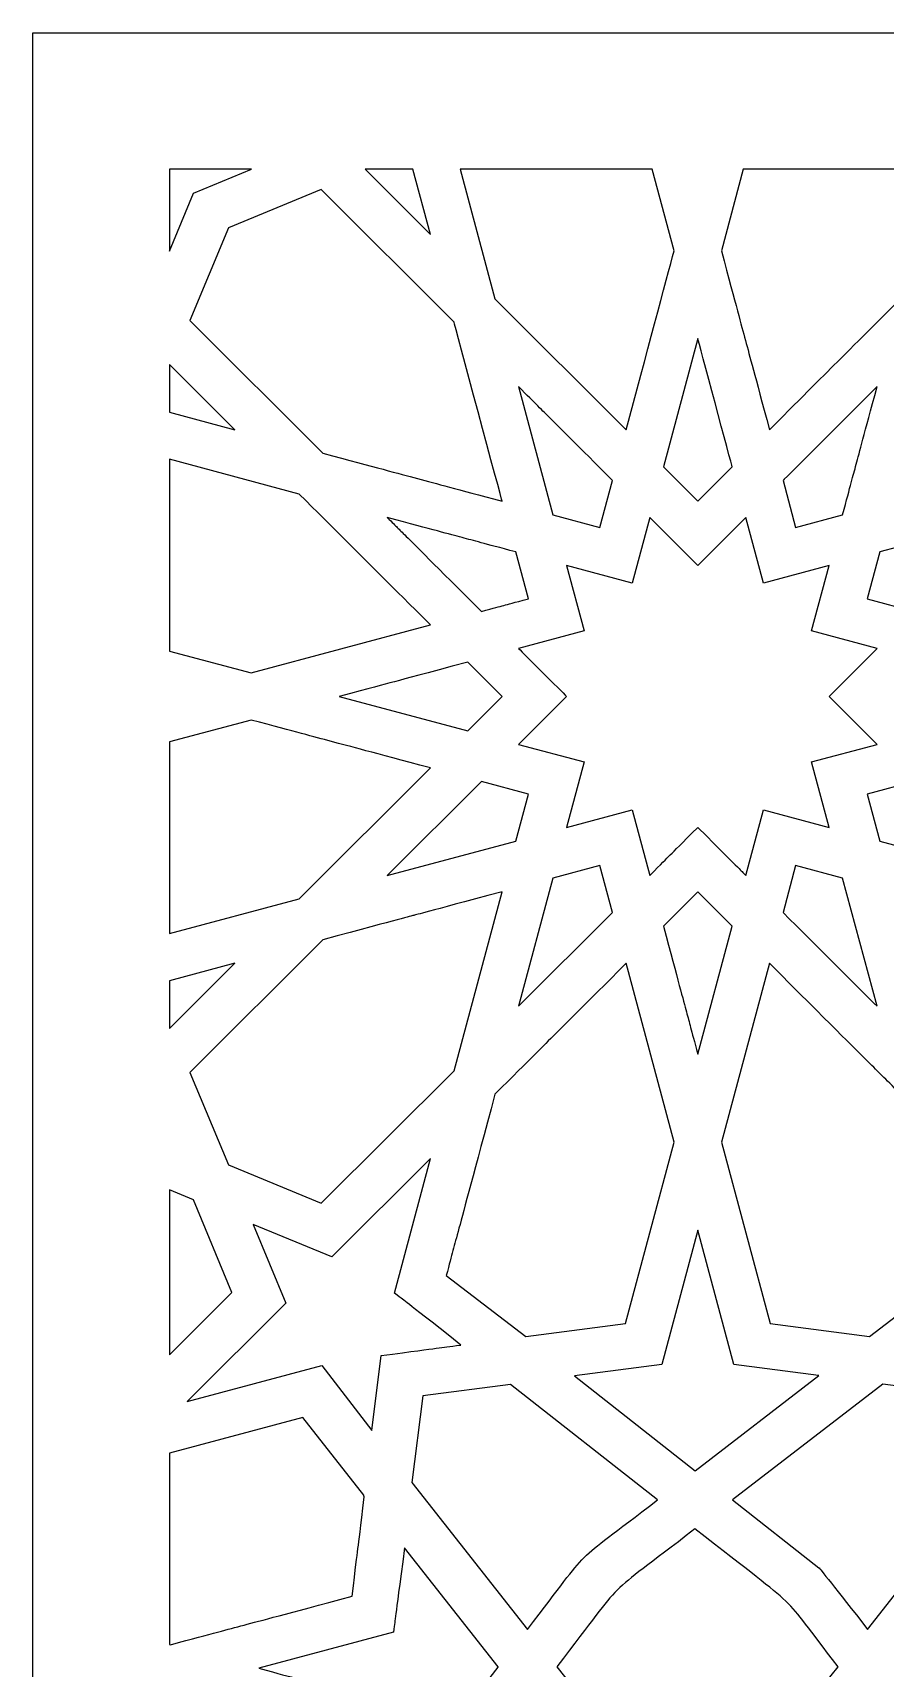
# Model space of a CAD drawing. Header units: millimetres. Extents: x -64 to 64, y -64 to 64.
# Drawn here: x -63.5 to -30.5, y 0.1 to 63.5 of the extents above; entities that cross this region are included whole.
import ezdxf

# ---------------------------------------------------------------- set-up
doc = ezdxf.new("R2010")
doc.units = ezdxf.units.MM
doc.header["$MEASUREMENT"] = 0
doc.layers.add('layer 1', color=7, linetype='Continuous')

msp = doc.modelspace()

# ---------------------------------------------------------------- linework, layer by layer
at = {"layer": 'layer 1', "color": 250}
for points, knots in [([(-63.5, 63.5), (-63.5, 58.4341), (-63.5, -58.5519), (-63.5, -63.3342), (-63.5, -63.3342), (-51.1634, -63.3342), (24.8624, -63.3342), (36.3756, -63.3342), (36.3756, -63.3342), (36.3756, -63.3342), (36.3312, -63.5), (36.3312, -63.5), (36.3312, -63.5), (36.3312, -63.5), (36.3315, -63.5), (36.3315, -63.5), (36.3315, -63.5), (36.3315, -63.5), (36.376, -63.3342), (36.376, -63.3342), (36.376, -63.3342), (39.6155, -63.3342), (60.3042, -63.3342), (63.5, -63.3342), (63.5, -63.3342), (63.5, -58.9044), (63.5, 59.0741), (63.5, 63.5), (63.5, 63.5), (61.6514, 63.5), (-60.1206, 63.5), (-63.5, 63.5)], [0, 0, 0, 0, 0.1111111, 0.1111111, 0.1111111, 0.1111111, 0.2222222, 0.2222222, 0.2222222, 0.2222222, 0.3333333, 0.3333333, 0.3333333, 0.3333333, 0.4444444, 0.4444444, 0.4444444, 0.4444444, 0.5555556, 0.5555556, 0.5555556, 0.5555556, 0.6666667, 0.6666667, 0.6666667, 0.6666667, 0.7777778, 0.7777778, 0.7777778, 0.7777778, 1, 1, 1, 1]), ([(-58.2018, 58.2087), (-58.2018, 58.2087), (-55.0238, 58.2087), (-55.0238, 58.2087), (-55.0238, 58.2087), (-55.0238, 58.2087), (-57.2711, 57.2791), (-57.2711, 57.2791), (-57.2711, 57.2791), (-57.2711, 57.2791), (-58.2018, 55.0351), (-58.2018, 55.0351), (-58.2018, 55.0351), (-58.2018, 55.0351), (-58.2018, 58.2087), (-58.2018, 58.2087)], [0, 0, 0, 0, 0.2, 0.2, 0.2, 0.2, 0.4, 0.4, 0.4, 0.4, 0.6, 0.6, 0.6, 0.6, 1, 1, 1, 1]), ([(-48.7659, 58.2087), (-48.7659, 58.2087), (-48.0875, 55.6803), (-48.0875, 55.6803), (-48.0875, 55.6803), (-48.0875, 55.6803), (-50.6189, 58.2087), (-50.6189, 58.2087), (-50.6189, 58.2087), (-50.6189, 58.2087), (-48.7659, 58.2087), (-48.7659, 58.2087)], [0, 0, 0, 0, 0.25, 0.25, 0.25, 0.25, 0.5, 0.5, 0.5, 0.5, 1, 1, 1, 1]), ([(-39.4933, 58.2087), (-39.4933, 58.2087), (-38.6442, 55.0446), (-38.6442, 55.0446), (-38.6442, 55.0446), (-38.9322, 53.9718), (-39.7583, 50.8924), (-40.5056, 48.108), (-40.5056, 48.108), (-40.5056, 48.108), (-45.59, 53.1858), (-45.59, 53.1858), (-45.59, 53.1858), (-45.59, 53.1858), (-46.9375, 58.2087), (-46.9375, 58.2087), (-46.9375, 58.2087), (-46.9375, 58.2087), (-39.4933, 58.2087), (-39.4933, 58.2087)], [0, 0, 0, 0, 0.1666667, 0.1666667, 0.1666667, 0.1666667, 0.3333333, 0.3333333, 0.3333333, 0.3333333, 0.5, 0.5, 0.5, 0.5, 0.6666667, 0.6666667, 0.6666667, 0.6666667, 1, 1, 1, 1]), ([(-28.5224, 58.2087), (-28.5224, 58.2087), (-29.8702, 53.1858), (-29.8702, 53.1858), (-29.8702, 53.1858), (-31.0071, 52.0506), (-30.0797, 52.9766), (-34.9548, 48.1083), (-34.9548, 48.1083), (-36.1302, 52.4887), (-35.6352, 50.6444), (-36.816, 55.045), (-36.816, 55.045), (-36.816, 55.045), (-35.9671, 58.2087), (-35.9671, 58.2087), (-35.9671, 58.2087), (-35.9671, 58.2087), (-28.5224, 58.2087), (-28.5224, 58.2087)], [0, 0, 0, 0, 0.1666667, 0.1666667, 0.1666667, 0.1666667, 0.3333333, 0.3333333, 0.3333333, 0.3333333, 0.5, 0.5, 0.5, 0.5, 0.6666667, 0.6666667, 0.6666667, 0.6666667, 1, 1, 1, 1]), ([(-52.3238, 57.4163), (-52.3238, 57.4163), (-47.1731, 52.2728), (-47.1731, 52.2728), (-47.1731, 52.2728), (-47.1731, 52.2728), (-45.3125, 45.3369), (-45.3122, 45.3362), (-45.3122, 45.3362), (-48.9607, 46.3123), (-48.0879, 46.0788), (-52.258, 47.1946), (-52.258, 47.1946), (-52.258, 47.1946), (-57.4082, 52.3385), (-57.4082, 52.3385), (-57.4082, 52.3385), (-57.4082, 52.3385), (-55.919, 55.929), (-55.919, 55.929), (-55.919, 55.929), (-55.919, 55.929), (-52.3238, 57.4163), (-52.3238, 57.4163)], [0, 0, 0, 0, 0.1428571, 0.1428571, 0.1428571, 0.1428571, 0.2857143, 0.2857143, 0.2857143, 0.2857143, 0.4285714, 0.4285714, 0.4285714, 0.4285714, 0.5714286, 0.5714286, 0.5714286, 0.5714286, 0.7142857, 0.7142857, 0.7142857, 0.7142857, 1, 1, 1, 1]), ([(-36.3966, 46.6679), (-36.3966, 46.6679), (-37.7301, 45.3362), (-37.7301, 45.3362), (-37.7301, 45.3362), (-37.7301, 45.3362), (-39.063, 46.6672), (-39.063, 46.6672), (-39.063, 46.6672), (-39.063, 46.6672), (-37.7301, 51.6371), (-37.7301, 51.6371), (-37.7301, 51.6371), (-37.7201, 51.5994), (-36.4068, 46.7053), (-36.3966, 46.6679)], [0, 0, 0, 0, 0.2, 0.2, 0.2, 0.2, 0.4, 0.4, 0.4, 0.4, 0.6, 0.6, 0.6, 0.6, 1, 1, 1, 1]), ([(-58.2018, 50.636), (-58.2018, 50.636), (-55.6699, 48.1076), (-55.6699, 48.1076), (-55.6699, 48.1076), (-55.6699, 48.1076), (-58.2018, 48.7853), (-58.2018, 48.7853), (-58.2018, 48.7853), (-58.2018, 48.7853), (-58.2018, 50.636), (-58.2018, 50.636)], [0, 0, 0, 0, 0.25, 0.25, 0.25, 0.25, 0.5, 0.5, 0.5, 0.5, 1, 1, 1, 1]), ([(-44.6757, 49.778), (-43.3061, 48.4103), (-43.8556, 48.9592), (-41.0333, 46.1402), (-41.0333, 46.1402), (-41.0333, 46.1402), (-41.5214, 44.3216), (-41.5214, 44.3216), (-41.5214, 44.3216), (-41.5214, 44.3216), (-43.3426, 44.8091), (-43.3426, 44.8091), (-43.3426, 44.8091), (-43.3426, 44.8091), (-44.6757, 49.778), (-44.6757, 49.778)], [0, 0, 0, 0, 0.2, 0.2, 0.2, 0.2, 0.4, 0.4, 0.4, 0.4, 0.6, 0.6, 0.6, 0.6, 1, 1, 1, 1]), ([(-32.1177, 44.8084), (-32.1177, 44.8084), (-33.9389, 44.3216), (-33.9389, 44.3216), (-33.9389, 44.3216), (-33.9389, 44.3216), (-34.4267, 46.1402), (-34.4267, 46.1402), (-34.4267, 46.1402), (-34.3774, 46.1892), (-30.8331, 49.7297), (-30.7847, 49.778), (-30.7847, 49.778), (-31.794, 46.0149), (-31.4842, 47.1703), (-32.1177, 44.8084)], [0, 0, 0, 0, 0.2, 0.2, 0.2, 0.2, 0.4, 0.4, 0.4, 0.4, 0.6, 0.6, 0.6, 0.6, 1, 1, 1, 1]), ([(-58.2018, 46.9597), (-58.2018, 46.9597), (-53.1724, 45.6135), (-53.1724, 45.6135), (-53.1724, 45.6135), (-50.309, 42.7542), (-51.3985, 43.8422), (-48.088, 40.5356), (-48.088, 40.5356), (-48.088, 40.5356), (-55.0333, 38.6768), (-55.0333, 38.6768), (-55.0333, 38.6768), (-55.0333, 38.6768), (-58.2018, 39.5245), (-58.2018, 39.5245), (-58.2018, 39.5245), (-58.2018, 39.5245), (-58.2018, 46.9597), (-58.2018, 46.9597)], [0, 0, 0, 0, 0.1666667, 0.1666667, 0.1666667, 0.1666667, 0.3333333, 0.3333333, 0.3333333, 0.3333333, 0.5, 0.5, 0.5, 0.5, 0.6666667, 0.6666667, 0.6666667, 0.6666667, 1, 1, 1, 1]), ([(-44.2964, 41.5498), (-45.4514, 41.2404), (-45.0737, 41.3417), (-46.1172, 41.0626), (-46.1172, 41.0626), (-49.8107, 44.7509), (-48.9664, 43.9074), (-49.76, 44.7001), (-49.76, 44.7001), (-46.1493, 43.7342), (-47.3137, 44.0457), (-44.7844, 43.3691), (-44.7844, 43.3691), (-44.7844, 43.3691), (-44.2964, 41.5498), (-44.2964, 41.5498)], [0, 0, 0, 0, 0.2, 0.2, 0.2, 0.2, 0.4, 0.4, 0.4, 0.4, 0.6, 0.6, 0.6, 0.6, 1, 1, 1, 1]), ([(-40.2728, 42.1615), (-40.2728, 42.1615), (-40.2728, 42.1619), (-40.2728, 42.1619), (-40.2728, 42.1619), (-40.2728, 42.1619), (-40.2723, 42.1615), (-40.2723, 42.1615), (-40.2723, 42.1615), (-40.2723, 42.1615), (-39.5912, 44.7001), (-39.5912, 44.7001), (-39.5912, 44.7001), (-39.5912, 44.7001), (-37.7301, 42.8417), (-37.7301, 42.8417), (-37.7301, 42.8417), (-37.7301, 42.8417), (-35.8688, 44.7005), (-35.8688, 44.7005), (-35.8688, 44.7005), (-35.8688, 44.7005), (-35.1875, 42.1612), (-35.1875, 42.1612), (-35.1875, 42.1612), (-35.1875, 42.1612), (-32.6455, 42.8413), (-32.6455, 42.8413), (-32.6455, 42.8413), (-32.6455, 42.8413), (-33.3266, 40.3027), (-33.3266, 40.3027), (-33.3266, 40.3027), (-33.3266, 40.3027), (-30.7844, 39.6226), (-30.7844, 39.6226), (-30.7844, 39.6226), (-30.7844, 39.6226), (-30.7844, 39.6222), (-30.7844, 39.6222), (-30.7844, 39.6222), (-30.7844, 39.6222), (-30.7841, 39.6222), (-30.7841, 39.6222), (-30.7841, 39.6222), (-30.7841, 39.6222), (-32.6455, 37.7635), (-32.6455, 37.7635), (-32.6455, 37.7635), (-32.6455, 37.7635), (-30.7846, 35.905), (-30.7846, 35.905), (-30.7846, 35.905), (-30.7846, 35.905), (-30.7848, 35.905), (-30.7848, 35.905), (-30.7848, 35.905), (-30.7848, 35.905), (-30.7848, 35.9047), (-30.7848, 35.9047), (-30.7848, 35.9047), (-30.7848, 35.9047), (-33.3266, 35.2245), (-33.3266, 35.2245), (-33.3266, 35.2245), (-33.3266, 35.2245), (-32.6455, 32.6856), (-32.6455, 32.6856), (-32.6455, 32.6856), (-32.6455, 32.6856), (-35.1875, 33.3661), (-35.1875, 33.3661), (-35.1875, 33.3661), (-35.1875, 33.3661), (-35.869, 30.8271), (-35.869, 30.8271), (-35.869, 30.8271), (-36.1617, 31.1192), (-35.8253, 30.7834), (-37.7301, 32.6856), (-37.7301, 32.6856), (-39.05, 31.3672), (-38.6318, 31.7849), (-39.5912, 30.8271), (-39.5912, 30.8271), (-39.5912, 30.8271), (-40.2723, 33.3661), (-40.2723, 33.3661), (-40.2723, 33.3661), (-40.2723, 33.3661), (-42.8148, 32.6856), (-42.8148, 32.6856), (-42.8148, 32.6856), (-42.8148, 32.6856), (-42.1337, 35.2245), (-42.1337, 35.2245), (-42.1337, 35.2245), (-42.1337, 35.2245), (-44.6752, 35.9047), (-44.6752, 35.9047), (-44.6752, 35.9047), (-44.6752, 35.9047), (-44.675, 35.905), (-44.675, 35.905), (-44.675, 35.905), (-44.675, 35.905), (-44.6758, 35.905), (-44.6758, 35.905), (-44.6758, 35.905), (-44.6758, 35.905), (-42.8149, 37.7638), (-42.8149, 37.7638), (-42.8149, 37.7638), (-43.0478, 37.9966), (-44.4428, 39.3898), (-44.6758, 39.6222), (-44.6758, 39.6222), (-44.6758, 39.6222), (-42.1337, 40.3027), (-42.1337, 40.3027), (-42.1337, 40.3027), (-42.1337, 40.3027), (-42.8149, 42.842), (-42.8149, 42.842), (-42.8149, 42.842), (-42.8149, 42.842), (-40.2728, 42.1615), (-40.2728, 42.1615)], [0, 0, 0, 0, 0.030303, 0.030303, 0.030303, 0.030303, 0.0606061, 0.0606061, 0.0606061, 0.0606061, 0.0909091, 0.0909091, 0.0909091, 0.0909091, 0.1212121, 0.1212121, 0.1212121, 0.1212121, 0.1515152, 0.1515152, 0.1515152, 0.1515152, 0.1818182, 0.1818182, 0.1818182, 0.1818182, 0.2121212, 0.2121212, 0.2121212, 0.2121212, 0.2424242, 0.2424242, 0.2424242, 0.2424242, 0.2727273, 0.2727273, 0.2727273, 0.2727273, 0.3030303, 0.3030303, 0.3030303, 0.3030303, 0.3333333, 0.3333333, 0.3333333, 0.3333333, 0.3636364, 0.3636364, 0.3636364, 0.3636364, 0.3939394, 0.3939394, 0.3939394, 0.3939394, 0.4242424, 0.4242424, 0.4242424, 0.4242424, 0.4545455, 0.4545455, 0.4545455, 0.4545455, 0.4848485, 0.4848485, 0.4848485, 0.4848485, 0.5151515, 0.5151515, 0.5151515, 0.5151515, 0.5454545, 0.5454545, 0.5454545, 0.5454545, 0.5757576, 0.5757576, 0.5757576, 0.5757576, 0.6060606, 0.6060606, 0.6060606, 0.6060606, 0.6363636, 0.6363636, 0.6363636, 0.6363636, 0.6666667, 0.6666667, 0.6666667, 0.6666667, 0.6969697, 0.6969697, 0.6969697, 0.6969697, 0.7272727, 0.7272727, 0.7272727, 0.7272727, 0.7575758, 0.7575758, 0.7575758, 0.7575758, 0.7878788, 0.7878788, 0.7878788, 0.7878788, 0.8181818, 0.8181818, 0.8181818, 0.8181818, 0.8484848, 0.8484848, 0.8484848, 0.8484848, 0.8787879, 0.8787879, 0.8787879, 0.8787879, 0.9090909, 0.9090909, 0.9090909, 0.9090909, 0.9393939, 0.9393939, 0.9393939, 0.9393939, 1, 1, 1, 1]), ([(-25.6999, 44.7001), (-25.6999, 44.7001), (-29.3424, 41.0623), (-29.3424, 41.0623), (-29.3424, 41.0623), (-29.3424, 41.0623), (-31.1639, 41.5498), (-31.1639, 41.5498), (-31.1639, 41.5498), (-31.1639, 41.5498), (-30.676, 43.3684), (-30.676, 43.3684), (-30.676, 43.3684), (-26.7391, 44.4218), (-27.5018, 44.2179), (-25.6999, 44.7001)], [0, 0, 0, 0, 0.2, 0.2, 0.2, 0.2, 0.4, 0.4, 0.4, 0.4, 0.6, 0.6, 0.6, 0.6, 1, 1, 1, 1]), ([(-46.6451, 39.0948), (-46.6451, 39.0948), (-45.3122, 37.7638), (-45.3122, 37.7638), (-45.3122, 37.7638), (-45.3122, 37.7638), (-46.6456, 36.4324), (-46.6456, 36.4324), (-46.6456, 36.4324), (-46.6456, 36.4324), (-51.6209, 37.7635), (-51.6209, 37.7635), (-51.6209, 37.7635), (-49.0575, 38.4496), (-50.1417, 38.1596), (-46.6451, 39.0948)], [0, 0, 0, 0, 0.2, 0.2, 0.2, 0.2, 0.4, 0.4, 0.4, 0.4, 0.6, 0.6, 0.6, 0.6, 1, 1, 1, 1]), ([(-55.0335, 36.8505), (-51.4619, 35.8948), (-52.6407, 36.2102), (-48.0882, 34.992), (-48.0882, 34.992), (-48.0882, 34.992), (-53.1724, 29.9138), (-53.1724, 29.9138), (-53.1724, 29.9138), (-53.1724, 29.9138), (-58.2018, 28.5679), (-58.2018, 28.5679), (-58.2018, 28.5679), (-58.2018, 28.5679), (-58.2018, 36.0027), (-58.2018, 36.0027), (-58.2018, 36.0027), (-58.2018, 36.0027), (-55.0335, 36.8505), (-55.0335, 36.8505)], [0, 0, 0, 0, 0.1666667, 0.1666667, 0.1666667, 0.1666667, 0.3333333, 0.3333333, 0.3333333, 0.3333333, 0.5, 0.5, 0.5, 0.5, 0.6666667, 0.6666667, 0.6666667, 0.6666667, 1, 1, 1, 1]), ([(-46.1173, 34.4646), (-46.1173, 34.4646), (-44.2964, 33.9774), (-44.2964, 33.9774), (-44.2964, 33.9774), (-44.2964, 33.9774), (-44.7844, 32.1589), (-44.7844, 32.1589), (-44.7844, 32.1589), (-44.7844, 32.1589), (-49.7601, 30.8271), (-49.7601, 30.8271), (-49.7601, 30.8271), (-49.7601, 30.8271), (-46.1173, 34.4646), (-46.1173, 34.4646)], [0, 0, 0, 0, 0.2, 0.2, 0.2, 0.2, 0.4, 0.4, 0.4, 0.4, 0.6, 0.6, 0.6, 0.6, 1, 1, 1, 1]), ([(-25.7009, 30.8275), (-25.7009, 30.8275), (-30.676, 32.1589), (-30.676, 32.1589), (-30.676, 32.1589), (-30.676, 32.1589), (-31.1639, 33.9774), (-31.1639, 33.9774), (-31.1639, 33.9774), (-31.1639, 33.9774), (-29.3429, 34.465), (-29.3429, 34.465), (-29.3429, 34.465), (-26.8609, 31.986), (-27.7118, 32.8362), (-25.7009, 30.8275)], [0, 0, 0, 0, 0.2, 0.2, 0.2, 0.2, 0.4, 0.4, 0.4, 0.4, 0.6, 0.6, 0.6, 0.6, 1, 1, 1, 1]), ([(-43.3426, 30.7181), (-43.3426, 30.7181), (-41.5214, 31.2057), (-41.5214, 31.2057), (-41.5214, 31.2057), (-41.5214, 31.2057), (-41.0334, 29.3874), (-41.0334, 29.3874), (-41.0334, 29.3874), (-41.0334, 29.3874), (-44.6757, 25.7496), (-44.6757, 25.7496), (-44.6757, 25.7496), (-44.6757, 25.7496), (-43.3426, 30.7181), (-43.3426, 30.7181)], [0, 0, 0, 0, 0.2, 0.2, 0.2, 0.2, 0.4, 0.4, 0.4, 0.4, 0.6, 0.6, 0.6, 0.6, 1, 1, 1, 1]), ([(-33.939, 31.2057), (-33.939, 31.2057), (-32.1177, 30.7181), (-32.1177, 30.7181), (-32.1177, 30.7181), (-32.1177, 30.7181), (-30.7846, 25.7493), (-30.7846, 25.7493), (-30.7846, 25.7493), (-32.1542, 27.1173), (-31.6046, 26.5684), (-34.4268, 29.3874), (-34.4268, 29.3874), (-34.4268, 29.3874), (-33.939, 31.2057), (-33.939, 31.2057)], [0, 0, 0, 0, 0.2, 0.2, 0.2, 0.2, 0.4, 0.4, 0.4, 0.4, 0.6, 0.6, 0.6, 0.6, 1, 1, 1, 1]), ([(-55.9195, 19.5982), (-55.9195, 19.5982), (-57.4085, 23.1888), (-57.4085, 23.1888), (-57.4085, 23.1888), (-57.4085, 23.1888), (-52.2585, 28.3326), (-52.2585, 28.3326), (-52.2585, 28.3326), (-45.9307, 30.026), (-51.5097, 28.533), (-45.3124, 30.1911), (-45.3124, 30.1911), (-45.3124, 30.1911), (-47.1738, 23.2544), (-47.1738, 23.2544), (-47.1738, 23.2544), (-47.1738, 23.2544), (-52.3242, 18.1109), (-52.3242, 18.1109), (-52.3242, 18.1109), (-52.3242, 18.1109), (-55.9195, 19.5982), (-55.9195, 19.5982)], [0, 0, 0, 0, 0.1428571, 0.1428571, 0.1428571, 0.1428571, 0.2857143, 0.2857143, 0.2857143, 0.2857143, 0.4285714, 0.4285714, 0.4285714, 0.4285714, 0.5714286, 0.5714286, 0.5714286, 0.5714286, 0.7142857, 0.7142857, 0.7142857, 0.7142857, 1, 1, 1, 1]), ([(-37.7301, 30.1911), (-37.7301, 30.1911), (-36.397, 28.8597), (-36.397, 28.8597), (-36.397, 28.8597), (-36.397, 28.8597), (-37.7301, 23.8905), (-37.7301, 23.8905), (-37.7301, 23.8905), (-38.2797, 25.9387), (-37.9134, 24.5738), (-39.0634, 28.8597), (-39.0634, 28.8597), (-39.0634, 28.8597), (-37.7301, 30.1911), (-37.7301, 30.1911)], [0, 0, 0, 0, 0.2, 0.2, 0.2, 0.2, 0.4, 0.4, 0.4, 0.4, 0.6, 0.6, 0.6, 0.6, 1, 1, 1, 1]), ([(-55.6703, 27.4197), (-55.6703, 27.4197), (-58.2018, 24.8916), (-58.2018, 24.8916), (-58.2018, 24.8916), (-58.2018, 24.8916), (-58.2018, 26.7423), (-58.2018, 26.7423), (-58.2018, 26.7423), (-58.2018, 26.7423), (-55.6703, 27.4197), (-55.6703, 27.4197)], [0, 0, 0, 0, 0.25, 0.25, 0.25, 0.25, 0.5, 0.5, 0.5, 0.5, 1, 1, 1, 1]), ([(-45.5899, 22.3414), (-42.7197, 25.2081), (-43.9126, 24.0168), (-40.5056, 27.4189), (-40.5056, 27.4189), (-40.5056, 27.4189), (-38.6445, 20.4823), (-38.6445, 20.4823), (-38.6445, 20.4823), (-38.6445, 20.4823), (-40.5293, 13.4567), (-40.5293, 13.4567), (-40.5293, 13.4567), (-40.5293, 13.4567), (-44.3875, 12.9491), (-44.3875, 12.9491), (-44.3875, 12.9491), (-44.3875, 12.9491), (-47.4754, 15.3155), (-47.4754, 15.3155), (-47.4754, 15.3155), (-47.0005, 17.0857), (-47.268, 16.0888), (-45.5899, 22.3414)], [0, 0, 0, 0, 0.1428571, 0.1428571, 0.1428571, 0.1428571, 0.2857143, 0.2857143, 0.2857143, 0.2857143, 0.4285714, 0.4285714, 0.4285714, 0.4285714, 0.5714286, 0.5714286, 0.5714286, 0.5714286, 0.7142857, 0.7142857, 0.7142857, 0.7142857, 1, 1, 1, 1]), ([(-29.8702, 22.3414), (-29.6685, 21.5893), (-28.1929, 16.0913), (-27.9848, 15.3155), (-27.9848, 15.3155), (-27.9848, 15.3155), (-31.0721, 12.9494), (-31.0721, 12.9494), (-31.0721, 12.9494), (-31.0721, 12.9494), (-34.9305, 13.4571), (-34.9305, 13.4571), (-34.9305, 13.4571), (-34.9305, 13.4571), (-36.8158, 20.4826), (-36.8158, 20.4826), (-36.8158, 20.4826), (-36.8158, 20.4826), (-34.9546, 27.4189), (-34.9546, 27.4189), (-34.9546, 27.4189), (-30.2413, 22.7122), (-31.2558, 23.7254), (-29.8702, 22.3414)], [0, 0, 0, 0, 0.1428571, 0.1428571, 0.1428571, 0.1428571, 0.2857143, 0.2857143, 0.2857143, 0.2857143, 0.4285714, 0.4285714, 0.4285714, 0.4285714, 0.5714286, 0.5714286, 0.5714286, 0.5714286, 0.7142857, 0.7142857, 0.7142857, 0.7142857, 1, 1, 1, 1]), ([(-53.6984, 14.2438), (-53.6984, 14.2438), (-54.9637, 17.2935), (-54.9637, 17.2935), (-54.9637, 17.2935), (-54.9637, 17.2935), (-51.9096, 16.0302), (-51.9096, 16.0302), (-51.9096, 16.0302), (-51.9096, 16.0302), (-48.0876, 19.8473), (-48.0876, 19.8473), (-48.0876, 19.8473), (-48.0876, 19.8473), (-49.4865, 14.6329), (-49.4865, 14.6329), (-49.4865, 14.6329), (-48.853, 14.1478), (-49.4345, 14.6004), (-46.9058, 12.6178), (-46.9058, 12.6178), (-47.9024, 12.4866), (-47.4344, 12.5483), (-50.0042, 12.21), (-50.0042, 12.21), (-50.0042, 12.21), (-50.3619, 9.3049), (-50.3619, 9.3049), (-50.3619, 9.3049), (-50.3619, 9.3049), (-52.2997, 11.8237), (-52.2997, 11.8237), (-52.2997, 11.8237), (-52.2997, 11.8237), (-57.5203, 10.4267), (-57.5203, 10.4267), (-57.5203, 10.4267), (-57.5203, 10.4267), (-53.6984, 14.2438), (-53.6984, 14.2438)], [0, 0, 0, 0, 0.0909091, 0.0909091, 0.0909091, 0.0909091, 0.1818182, 0.1818182, 0.1818182, 0.1818182, 0.2727273, 0.2727273, 0.2727273, 0.2727273, 0.3636364, 0.3636364, 0.3636364, 0.3636364, 0.4545455, 0.4545455, 0.4545455, 0.4545455, 0.5454545, 0.5454545, 0.5454545, 0.5454545, 0.6363636, 0.6363636, 0.6363636, 0.6363636, 0.7272727, 0.7272727, 0.7272727, 0.7272727, 0.8181818, 0.8181818, 0.8181818, 0.8181818, 1, 1, 1, 1]), ([(-58.2018, 18.633), (-58.2018, 18.633), (-57.2711, 18.2478), (-57.2711, 18.2478), (-57.2711, 18.2478), (-57.2711, 18.2478), (-55.7819, 14.6572), (-55.7819, 14.6572), (-55.7819, 14.6572), (-55.7819, 14.6572), (-58.2018, 12.2403), (-58.2018, 12.2403), (-58.2018, 12.2403), (-58.2018, 12.2403), (-58.2018, 18.633), (-58.2018, 18.633)], [0, 0, 0, 0, 0.2, 0.2, 0.2, 0.2, 0.4, 0.4, 0.4, 0.4, 0.6, 0.6, 0.6, 0.6, 1, 1, 1, 1]), ([(-39.1288, 11.8614), (-39.1288, 11.8614), (-37.7301, 17.0752), (-37.7301, 17.0752), (-37.7301, 17.0752), (-37.7301, 17.0752), (-37.7301, 17.0748), (-37.7301, 17.0748), (-37.7301, 17.0748), (-37.7301, 17.0748), (-37.73, 17.0755), (-37.73, 17.0755), (-37.73, 17.0755), (-37.73, 17.0755), (-36.331, 11.8614), (-36.331, 11.8614), (-36.331, 11.8614), (-36.331, 11.8614), (-33.0536, 11.4311), (-33.0536, 11.4311), (-33.0536, 11.4311), (-33.0536, 11.4311), (-33.0542, 11.4307), (-33.0542, 11.4307), (-33.0542, 11.4307), (-33.0542, 11.4307), (-33.0451, 11.4293), (-33.0451, 11.4293), (-33.0451, 11.4293), (-33.0451, 11.4293), (-37.8278, 7.7417), (-37.8278, 7.7417), (-37.8278, 7.7417), (-37.8278, 7.7417), (-42.514, 11.4162), (-42.514, 11.4162), (-42.514, 11.4162), (-42.514, 11.4162), (-39.1288, 11.8614), (-39.1288, 11.8614)], [0, 0, 0, 0, 0.0909091, 0.0909091, 0.0909091, 0.0909091, 0.1818182, 0.1818182, 0.1818182, 0.1818182, 0.2727273, 0.2727273, 0.2727273, 0.2727273, 0.3636364, 0.3636364, 0.3636364, 0.3636364, 0.4545455, 0.4545455, 0.4545455, 0.4545455, 0.5454545, 0.5454545, 0.5454545, 0.5454545, 0.6363636, 0.6363636, 0.6363636, 0.6363636, 0.7272727, 0.7272727, 0.7272727, 0.7272727, 0.8181818, 0.8181818, 0.8181818, 0.8181818, 1, 1, 1, 1]), ([(-39.2858, 6.6174), (-42.8176, 3.894), (-41.6661, 5.0405), (-44.3322, 1.5924), (-44.3322, 1.5924), (-44.3322, 1.5924), (-48.8047, 7.2803), (-48.8047, 7.2803), (-48.8047, 7.2803), (-48.8047, 7.2803), (-48.8047, 7.2803), (-48.8047, 7.2803), (-48.8047, 7.2803), (-48.8047, 7.2803), (-48.8049, 7.2806), (-48.8049, 7.2806), (-48.8049, 7.2806), (-48.8049, 7.2806), (-48.3908, 10.6433), (-48.3908, 10.6433), (-48.3908, 10.6433), (-48.3908, 10.6433), (-44.9901, 11.0906), (-44.9901, 11.0906), (-44.9901, 11.0906), (-44.9901, 11.0906), (-39.2858, 6.6174), (-39.2858, 6.6174)], [0, 0, 0, 0, 0.125, 0.125, 0.125, 0.125, 0.25, 0.25, 0.25, 0.25, 0.375, 0.375, 0.375, 0.375, 0.5, 0.5, 0.5, 0.5, 0.625, 0.625, 0.625, 0.625, 0.75, 0.75, 0.75, 0.75, 1, 1, 1, 1]), ([(-33.0343, 3.9825), (-33.0343, 3.9825), (-36.3841, 6.6086), (-36.3841, 6.6086), (-36.3841, 6.6086), (-36.3841, 6.6086), (-30.5642, 11.0963), (-30.5642, 11.0963), (-30.5642, 11.0963), (-30.5642, 11.0963), (-27.0965, 10.6405), (-27.0965, 10.6405), (-27.0965, 10.6405), (-27.0965, 10.6405), (-26.6827, 7.2785), (-26.6827, 7.2785), (-26.6827, 7.2785), (-26.6827, 7.2785), (-31.1527, 1.5924), (-31.1527, 1.5924), (-31.1527, 1.5924), (-32.38, 3.1799), (-33.0343, 3.9825), (-33.0343, 3.9825)], [0, 0, 0, 0, 0.1428571, 0.1428571, 0.1428571, 0.1428571, 0.2857143, 0.2857143, 0.2857143, 0.2857143, 0.4285714, 0.4285714, 0.4285714, 0.4285714, 0.5714286, 0.5714286, 0.5714286, 0.5714286, 0.7142857, 0.7142857, 0.7142857, 0.7142857, 1, 1, 1, 1]), ([(-58.2018, 8.4183), (-58.2018, 8.4183), (-53.0327, 9.8016), (-53.0327, 9.8016), (-53.0327, 9.8016), (-53.0327, 9.8016), (-50.6709, 6.7977), (-50.6709, 6.7977), (-50.6709, 6.7977), (-50.6709, 6.7977), (-50.6747, 6.7659), (-50.6747, 6.7659), (-50.6747, 6.7659), (-50.6747, 6.7659), (-50.6514, 6.7363), (-50.6514, 6.7363), (-50.6514, 6.7363), (-50.9677, 4.1674), (-50.8376, 5.2239), (-51.1266, 2.8769), (-51.1266, 2.8769), (-56.3748, 1.4725), (-54.7003, 1.9205), (-58.1568, 0.9959), (-58.1568, 0.9959), (-58.1568, 0.9959), (-58.2018, 1.0079), (-58.2018, 1.0079), (-58.2018, 1.0079), (-58.2018, 1.0079), (-58.2018, 8.4183), (-58.2018, 8.4183)], [0, 0, 0, 0, 0.1111111, 0.1111111, 0.1111111, 0.1111111, 0.2222222, 0.2222222, 0.2222222, 0.2222222, 0.3333333, 0.3333333, 0.3333333, 0.3333333, 0.4444444, 0.4444444, 0.4444444, 0.4444444, 0.5555556, 0.5555556, 0.5555556, 0.5555556, 0.6666667, 0.6666667, 0.6666667, 0.6666667, 0.7777778, 0.7777778, 0.7777778, 0.7777778, 1, 1, 1, 1]), ([(-37.8415, 5.4846), (-33.4734, 2.0595), (-34.6825, 3.2339), (-32.2927, 0.1422), (-32.2927, 0.1422), (-32.2927, 0.1422), (-32.2931, 0.1418), (-32.2931, 0.1418), (-32.2931, 0.1418), (-32.2931, 0.1418), (-32.2931, 0.1418), (-32.2931, 0.1418), (-32.2931, 0.1418), (-35.2781, -3.6541), (-34.0204, -2.3975), (-37.805, -5.3654), (-37.805, -5.3654), (-41.1055, -2.8208), (-39.8719, -4.0806), (-43.1947, 0.1457), (-43.1947, 0.1457), (-40.3459, 3.8308), (-41.5666, 2.613), (-37.8415, 5.4846)], [0, 0, 0, 0, 0.1428571, 0.1428571, 0.1428571, 0.1428571, 0.2857143, 0.2857143, 0.2857143, 0.2857143, 0.4285714, 0.4285714, 0.4285714, 0.4285714, 0.5714286, 0.5714286, 0.5714286, 0.5714286, 0.7142857, 0.7142857, 0.7142857, 0.7142857, 1, 1, 1, 1]), ([(-49.5191, 1.481), (-49.4309, 2.1967), (-49.5057, 1.6224), (-49.0929, 4.7537), (-49.0929, 4.7537), (-49.0929, 4.7537), (-45.4604, 0.133), (-45.4604, 0.133), (-45.4604, 0.133), (-45.4604, 0.133), (-45.4605, 0.1326), (-45.4605, 0.1326), (-45.4605, 0.1326), (-45.4605, 0.1326), (-45.4604, 0.1326), (-45.4604, 0.1326), (-45.4604, 0.1326), (-45.4604, 0.1326), (-49.0954, -4.5695), (-49.0954, -4.5695), (-49.0954, -4.5695), (-49.5169, -1.3741), (-49.4192, -2.129), (-49.5195, -1.3155), (-49.5195, -1.3155), (-53.8564, -0.1549), (-53.0352, -0.3746), (-54.7449, 0.0829), (-54.7449, 0.0829), (-54.7449, 0.0829), (-49.5191, 1.481), (-49.5191, 1.481)], [0, 0, 0, 0, 0.1111111, 0.1111111, 0.1111111, 0.1111111, 0.2222222, 0.2222222, 0.2222222, 0.2222222, 0.3333333, 0.3333333, 0.3333333, 0.3333333, 0.4444444, 0.4444444, 0.4444444, 0.4444444, 0.5555556, 0.5555556, 0.5555556, 0.5555556, 0.6666667, 0.6666667, 0.6666667, 0.6666667, 0.7777778, 0.7777778, 0.7777778, 0.7777778, 1, 1, 1, 1])]:
    msp.add_open_spline(points, degree=3, knots=knots, dxfattribs=at)

doc.saveas('drawing.dxf')
